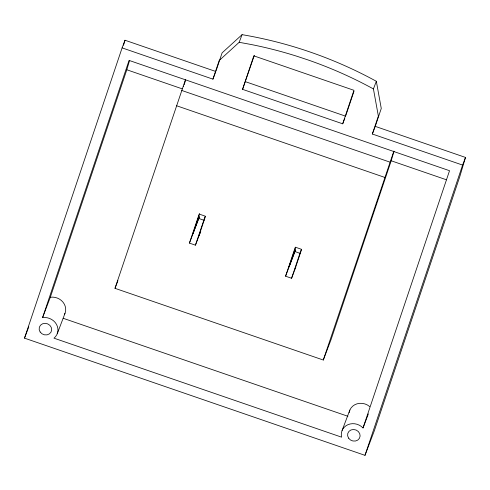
<?xml version="1.0" encoding="UTF-8"?>
<svg xmlns="http://www.w3.org/2000/svg" width="490" height="490" viewBox="0 0 490 490"><rect width="100%" height="100%" fill="white"/><g stroke="black" fill="none" stroke-linecap="round" stroke-linejoin="round"><path stroke-width="0.73" d="M123.517 45.245L125.011 40.241L215.833 71.503L212.93 79.147L122.102 47.885L24.5 338.143L364.989 455.339L374.348 430.704L459.755 176.731L465.5 157.437L375.248 126.371L372.345 134.021L462.597 165.081L465.5 157.437M368.37 413.897L363.029 427.954A12.709 11.484 20.8 0 0 347.937 424.689A12.709 11.484 20.8 0 0 341.61 437.172L53.98 338.174A12.709 11.484 20.8 0 0 56.491 324.374A12.709 11.484 20.8 0 0 42.563 317.655L50.311 297.265L126.806 69.77L129.599 60.399M184.179 84.746L185.465 80.421M185.557 79.423L114.997 288.328L323.296 360.027L331.044 339.637L391.192 160.769L393.985 151.398M42.563 317.655L129.066 60.405L449.532 170.704L363.029 427.954M212.93 79.147L219.195 60.509L239.175 42.305L242.078 34.661A388.252 350.718 20.8 0 1 376.332 81.291L381.269 108.462L375.248 126.371M216.072 70.787L222.099 52.865L242.078 34.661M189.428 243.101L199.185 214.075L205.194 216.145L195.436 245.172L189.428 243.101L198.781 218.473L199.393 216.66L192.938 233.644L199.681 213.597M242.562 89.352L253.826 55.854L353.964 90.313L342.7 123.817L242.562 89.352L254.335 55.333M205.451 216.378L198.946 235.715L200.294 232.174M285.566 276.195L295.323 247.168L301.332 249.239L291.575 278.265L285.566 276.195L294.919 251.56L295.531 249.747L289.076 266.738L295.58 247.401M345.842 115.456L353.994 91.226M295.084 268.808L301.589 249.471M372.345 134.021L378.366 116.112L373.429 88.935L376.332 81.291M323.296 360.027L393.856 151.116M364.989 455.339L462.597 165.081M122.102 47.885L125.011 40.241M24.5 338.143L28.775 326.885M57.232 333.8L64.98 313.41M114.997 288.328L117.937 280.599M195.436 245.172L200.759 231.157M342.7 123.817L344.813 118.255M291.575 278.265L294.214 271.313M294.478 270.621L295.819 267.081M342.124 430.41L349.866 410.026M183.615 86.307L183.266 86.191M239.175 42.305L250.843 44.443A388.252 350.718 20.8 0 1 296.903 56.258L308.21 60.007A388.252 350.718 20.8 0 1 373.429 88.935M245.466 81.701L345.603 116.173M126.806 69.77L182.17 88.825M391.192 160.769L446.549 179.824M181.747 90.46L390.046 162.159M176.412 105.687L384.717 177.386M198.781 218.473L204.122 220.31M294.919 251.56L300.26 253.397M63.173 318.286L347.912 416.286M50.311 297.265A12.709 11.484 20.8 0 1 63.008 302.177A12.709 11.484 20.8 0 1 64.392 314.647M349.137 412.654A12.709 11.484 20.8 0 1 357.038 403.815A12.709 11.484 20.8 0 1 369.687 406.547M40.137 331.987A6.358 5.739 20.8 0 0 51.003 332.128A6.358 5.739 20.8 0 0 45.068 323.327A6.358 5.739 20.8 0 0 40.137 331.987M348.586 438.152A6.358 5.739 20.8 0 0 359.446 438.293A6.358 5.739 20.8 0 0 353.51 429.491A6.358 5.739 20.8 0 0 348.586 438.152"/></g></svg>
